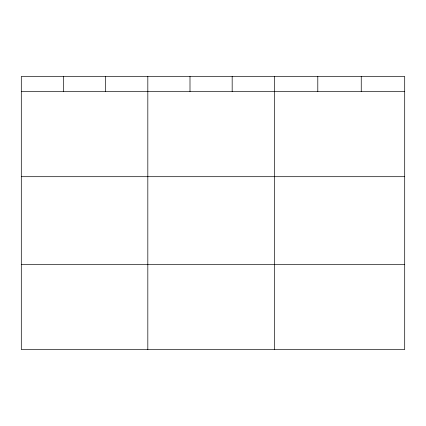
<?xml version="1.0" encoding="UTF-8"?>
<svg xmlns="http://www.w3.org/2000/svg" width="426" height="426" viewBox="0 0 426 426"><rect width="100%" height="100%" fill="white"/><g stroke="black" fill="none" stroke-linecap="round" stroke-linejoin="round"><path stroke-width="0.64" d="M404.7 176.694L404.7 76.456L21.3 76.456L21.3 349.544L404.7 349.544L404.7 176.694L21.3 176.694M21.3 91.558L404.7 91.558M21.3 264.408L404.7 264.408M361.248 76.456L361.248 91.558M317.796 76.456L317.796 91.558M274.344 76.456L274.344 349.544M232.17 76.456L232.17 91.558M189.996 76.456L189.996 91.558M147.822 76.456L147.822 349.544M105.648 76.456L105.648 91.558M63.474 76.456L63.474 91.558"/></g></svg>
